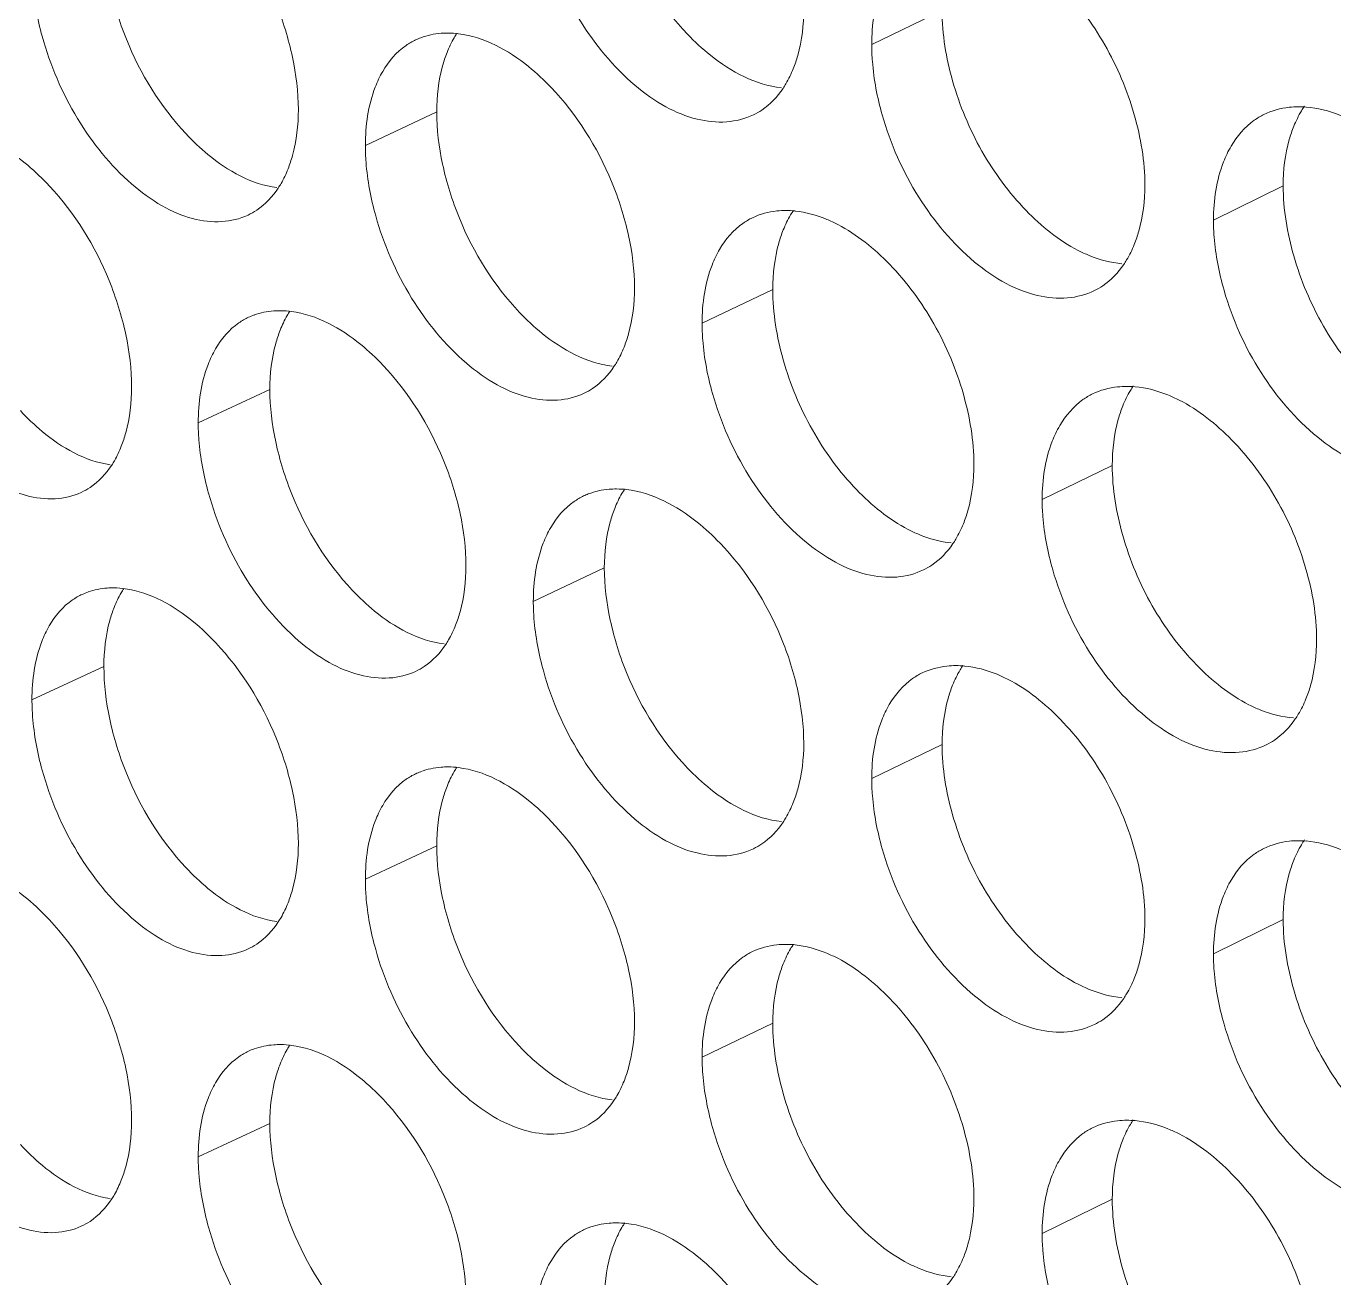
# Model space of a CAD drawing. Header units: millimetres. Extents: x 1177 to 4147, y 93 to 2194.
# Drawn here: x 2566.4 to 2580.43, y 800 to 813.43 of the extents above; entities that cross this region are included whole.
import ezdxf

# ---------------------------------------------------------------- set-up
doc = ezdxf.new("R2010")
doc.units = ezdxf.units.MM
doc.header["$LTSCALE"] = 0.1
doc.layers.get('0').update_dxf_attribs({"lineweight": 13})
doc.layers.add('标注', color=251, linetype='Continuous', lineweight=9)

# ---------------------------------------------------------------- blocks, each defined once
blk = doc.blocks.new('02')
at = {"layer": '标注'}
for p, q in [((4449.455, 753.555), (4448.376, 753.035)), ((4441.706, 752.003), (4440.612, 751.49)), ((4454.685, 750.871), (4453.616, 750.345)), ((4446.859, 749.282), (4445.775, 748.764)), ((4439.148, 747.748), (4438.049, 747.237)), ((4452.064, 746.585), (4450.989, 746.062)), ((4444.276, 745.014), (4443.187, 744.499)), ((4436.603, 743.499), (4435.5, 742.991)), ((4436.603, 743.499), (4435.5, 742.991)), ((4449.455, 742.305), (4448.376, 741.785)), ((4441.706, 740.753), (4440.612, 740.24)), ((4441.706, 740.753), (4440.612, 740.24)), ((4454.685, 739.621), (4453.616, 739.095)), ((4446.859, 738.032), (4445.775, 737.514)), ((4446.859, 738.032), (4445.775, 737.514)), ((4439.148, 736.498), (4438.049, 735.987)), ((4452.064, 735.335), (4450.989, 734.812)), ((4452.064, 735.335), (4450.989, 734.812))]:
    blk.add_line(p, q, dxfattribs=at)
for centre, radius, start, end in [((4441.831, 752.155), 1.051, 110.5478, 115.181), ((4441.87, 751.81), 1.402, 83.021, 89.4851), ((4454.923, 750.632), 1.449, 85.444, 90.1903), ((4447.053, 749.071), 1.421, 84.008, 89.7708), ((4439.298, 747.563), 1.393, 82.5184, 89.3404), ((4439.261, 747.909), 1.043, 109.8653, 114.9718), ((4452.287, 746.356), 1.439, 84.9711, 90.0516), ((4444.413, 745.158), 1.06, 111.219, 115.391), ((4444.455, 744.812), 1.411, 83.5175, 89.6286), ((4436.739, 743.323), 1.384, 82.0095, 89.1943), ((4436.739, 743.323), 1.384, 82.0095, 89.1943), ((4436.704, 743.668), 1.034, 109.1713, 114.7632), ((4436.704, 743.668), 1.034, 109.1713, 114.7632), ((4449.664, 742.085), 1.43, 84.4925, 89.9118), ((4441.831, 740.905), 1.051, 110.5478, 115.181), ((4441.831, 740.905), 1.051, 110.5478, 115.181), ((4441.87, 740.56), 1.402, 83.021, 89.4851), ((4441.87, 740.56), 1.402, 83.021, 89.4851), ((4454.923, 739.382), 1.449, 85.444, 90.1903), ((4447.053, 737.821), 1.421, 84.008, 89.7708), ((4447.053, 737.821), 1.421, 84.008, 89.7708), ((4439.298, 736.313), 1.393, 82.5184, 89.3404), ((4439.261, 736.659), 1.043, 109.8653, 114.9718), ((4452.287, 735.106), 1.439, 84.9711, 90.0516), ((4452.287, 735.106), 1.439, 84.9711, 90.0516), ((4444.413, 733.908), 1.06, 111.219, 115.391), ((4444.455, 733.562), 1.411, 83.5175, 89.6286)]:
    blk.add_arc(centre, radius, start, end, dxfattribs=at)
for points, knots in [([(4444.276, 756.264), (4444.276, 755.996), (4444.347, 755.437), (4444.686, 754.358), (4445.157, 753.608), (4445.552, 753.195)], [0, 0, 0, 0, 0.238296, 0.493918, 1, 1, 1, 1]), ([(4439.585, 752.038), (4439.585, 752.307), (4439.515, 752.866), (4439.177, 753.945), (4438.711, 754.698), (4438.32, 755.114)], [0, 0, 0, 0, 0.238287, 0.494002, 1, 1, 1, 1]), ([(4436.603, 754.749), (4436.603, 754.479), (4436.673, 753.921), (4437.007, 752.841), (4437.47, 752.087), (4437.86, 751.67)], [0, 0, 0, 0, 0.238501, 0.494363, 1, 1, 1, 1]), ([(4443.346, 754.671), (4443.47, 754.229), (4443.834, 753.398), (4444.537, 752.544), (4445.19, 752.073), (4445.673, 751.875), (4446.142, 751.824), (4446.434, 751.897), (4446.561, 751.958)], [0, 0, 0, 0, 0.295999, 0.576706, 0.701098, 0.811352, 0.909467, 1, 1, 1, 1]), ([(4452.564, 750.881), (4452.564, 751.244), (4452.436, 751.996), (4451.993, 753.047), (4451.331, 753.941), (4450.765, 754.4), (4450.466, 754.554)], [0, 0, 0, 0, 0.24746, 0.512581, 0.770891, 1, 1, 1, 1]), ([(4435.5, 754.241), (4435.5, 754.154), (4435.515, 753.79), (4435.583, 753.429), (4435.657, 753.162)], [0, 0, 0, 0, 0.238286, 1, 1, 1, 1]), ([(4448.645, 754.167), (4448.6, 754.09), (4448.432, 753.736), (4448.376, 753.336), (4448.376, 753.035)], [0, 0, 0, 0, 0.227147, 1, 1, 1, 1]), ([(4447.173, 752.665), (4447.2, 752.732), (4447.299, 753.026), (4447.334, 753.338), (4447.334, 753.575)], [0, 0, 0, 0, 0.232325, 1, 1, 1, 1]), ([(4449.455, 753.555), (4449.455, 753.192), (4449.582, 752.44), (4450.02, 751.389), (4450.678, 750.494), (4451.243, 750.034), (4451.541, 749.88)], [0, 0, 0, 0, 0.247764, 0.513029, 0.771178, 1, 1, 1, 1]), ([(4435.657, 753.162), (4435.778, 752.72), (4436.135, 751.891), (4436.823, 751.033), (4437.464, 750.557), (4437.939, 750.352), (4438.399, 750.295), (4438.688, 750.363), (4438.813, 750.421)], [0, 0, 0, 0, 0.297384, 0.578764, 0.7031, 0.812961, 0.910366, 1, 1, 1, 1]), ([(4441.383, 753.107), (4441.332, 753.083), (4441.127, 752.965), (4440.967, 752.777), (4440.878, 752.622)], [0, 0, 0, 0, 0.241405, 1, 1, 1, 1]), ([(4441.883, 753.212), (4441.846, 753.212), (4441.703, 753.207), (4441.561, 753.177), (4441.462, 753.14)], [0, 0, 0, 0, 0.257421, 1, 1, 1, 1]), ([(4442.016, 753.208), (4442.001, 753.186), (4441.943, 753.092), (4441.895, 752.991), (4441.864, 752.913)], [0, 0, 0, 0, 0.24229, 1, 1, 1, 1]), ([(4443.46, 752.377), (4443.352, 752.491), (4442.951, 752.867), (4442.433, 753.154), (4442.04, 753.201)], [0, 0, 0, 0, 0.2848, 1, 1, 1, 1]), ([(4445.552, 753.195), (4445.662, 753.08), (4446.067, 752.701), (4446.594, 752.416), (4446.991, 752.374)], [0, 0, 0, 0, 0.28484, 1, 1, 1, 1]), ([(4441.864, 752.913), (4441.838, 752.846), (4441.74, 752.553), (4441.706, 752.24), (4441.706, 752.003)], [0, 0, 0, 0, 0.231941, 1, 1, 1, 1]), ([(4448.376, 753.035), (4448.376, 752.948), (4448.391, 752.584), (4448.461, 752.224), (4448.537, 751.958)], [0, 0, 0, 0, 0.238439, 1, 1, 1, 1]), ([(4440.878, 752.622), (4440.833, 752.546), (4440.667, 752.191), (4440.612, 751.792), (4440.612, 751.49)], [0, 0, 0, 0, 0.226413, 1, 1, 1, 1]), ([(4447.016, 752.364), (4447.031, 752.387), (4447.092, 752.483), (4447.141, 752.586), (4447.173, 752.665)], [0, 0, 0, 0, 0.242387, 1, 1, 1, 1]), ([(4444.738, 749.307), (4444.738, 749.576), (4444.667, 750.134), (4444.326, 751.213), (4443.855, 751.963), (4443.46, 752.377)], [0, 0, 0, 0, 0.23815, 0.493704, 1, 1, 1, 1]), ([(4446.561, 751.958), (4446.606, 751.979), (4446.784, 752.081), (4446.93, 752.235), (4447.016, 752.364)], [0, 0, 0, 0, 0.243475, 1, 1, 1, 1]), ([(4439.427, 751.129), (4439.453, 751.196), (4439.55, 751.489), (4439.585, 751.801), (4439.585, 752.038)], [0, 0, 0, 0, 0.231878, 1, 1, 1, 1]), ([(4441.706, 752.003), (4441.706, 751.734), (4441.776, 751.176), (4442.114, 750.096), (4442.582, 749.345), (4442.975, 748.93)], [0, 0, 0, 0, 0.238364, 0.494066, 1, 1, 1, 1]), ([(4448.537, 751.958), (4448.662, 751.515), (4449.032, 750.682), (4449.744, 749.831), (4450.405, 749.365), (4450.894, 749.17), (4451.368, 749.124), (4451.662, 749.201), (4451.79, 749.263)], [0, 0, 0, 0, 0.295087, 0.575352, 0.699785, 0.810298, 0.90888, 1, 1, 1, 1]), ([(4454.388, 751.962), (4454.337, 751.937), (4454.135, 751.817), (4453.976, 751.63), (4453.886, 751.477)], [0, 0, 0, 0, 0.242339, 1, 1, 1, 1]), ([(4454.918, 752.081), (4454.871, 752.081), (4454.69, 752.072), (4454.509, 752.022), (4454.388, 751.962)], [0, 0, 0, 0, 0.258411, 1, 1, 1, 1]), ([(4455.011, 752.092), (4454.995, 752.068), (4454.932, 751.97), (4454.881, 751.864), (4454.848, 751.782)], [0, 0, 0, 0, 0.242516, 1, 1, 1, 1]), ([(4455.726, 751.874), (4455.669, 751.903), (4455.45, 752.002), (4455.213, 752.063), (4455.038, 752.077)], [0, 0, 0, 0, 0.266684, 1, 1, 1, 1]), ([(4454.848, 751.782), (4454.821, 751.716), (4454.721, 751.422), (4454.685, 751.108), (4454.685, 750.871)], [0, 0, 0, 0, 0.232686, 1, 1, 1, 1]), ([(4435.769, 750.867), (4435.664, 750.979), (4435.277, 751.352), (4434.778, 751.641), (4434.396, 751.697)], [0, 0, 0, 0, 0.284973, 1, 1, 1, 1]), ([(4437.86, 751.67), (4437.966, 751.556), (4438.358, 751.181), (4438.866, 750.893), (4439.253, 750.842)], [0, 0, 0, 0, 0.285047, 1, 1, 1, 1]), ([(4440.612, 751.49), (4440.612, 751.403), (4440.627, 751.04), (4440.696, 750.679), (4440.77, 750.412)], [0, 0, 0, 0, 0.238347, 1, 1, 1, 1]), ([(4453.886, 751.477), (4453.841, 751.4), (4453.673, 751.046), (4453.616, 750.646), (4453.616, 750.345)], [0, 0, 0, 0, 0.227639, 1, 1, 1, 1]), ([(4439.277, 750.836), (4439.291, 750.859), (4439.349, 750.952), (4439.396, 751.052), (4439.427, 751.129)], [0, 0, 0, 0, 0.242268, 1, 1, 1, 1]), ([(4437.028, 747.788), (4437.028, 748.057), (4436.958, 748.616), (4436.622, 749.696), (4436.159, 750.449), (4435.769, 750.867)], [0, 0, 0, 0, 0.238356, 0.494151, 1, 1, 1, 1]), ([(4438.813, 750.421), (4438.859, 750.443), (4439.042, 750.545), (4439.19, 750.704), (4439.277, 750.836)], [0, 0, 0, 0, 0.242755, 1, 1, 1, 1]), ([(4452.401, 749.97), (4452.428, 750.037), (4452.528, 750.33), (4452.564, 750.643), (4452.564, 750.881)], [0, 0, 0, 0, 0.232623, 1, 1, 1, 1]), ([(4454.685, 750.871), (4454.685, 750.508), (4454.813, 749.756), (4455.256, 748.706), (4455.921, 747.814), (4456.491, 747.357), (4456.791, 747.206)], [0, 0, 0, 0, 0.247397, 0.512334, 0.770535, 1, 1, 1, 1]), ([(4440.77, 750.412), (4440.893, 749.97), (4441.255, 749.139), (4441.953, 748.284), (4442.602, 747.812), (4443.082, 747.611), (4443.548, 747.558), (4443.839, 747.63), (4443.965, 747.689)], [0, 0, 0, 0, 0.296459, 0.577388, 0.701761, 0.811885, 0.909764, 1, 1, 1, 1]), ([(4446.547, 750.381), (4446.496, 750.356), (4446.292, 750.238), (4446.133, 750.05), (4446.043, 749.896)], [0, 0, 0, 0, 0.241792, 1, 1, 1, 1]), ([(4447.059, 750.491), (4447.013, 750.491), (4446.838, 750.483), (4446.665, 750.437), (4446.547, 750.381)], [0, 0, 0, 0, 0.258386, 1, 1, 1, 1]), ([(4447.176, 750.493), (4447.161, 750.471), (4447.101, 750.375), (4447.051, 750.272), (4447.019, 750.193)], [0, 0, 0, 0, 0.242372, 1, 1, 1, 1]), ([(4447.855, 750.278), (4447.8, 750.306), (4447.593, 750.403), (4447.368, 750.466), (4447.201, 750.483)], [0, 0, 0, 0, 0.266572, 1, 1, 1, 1]), ([(4453.616, 750.345), (4453.616, 750.258), (4453.631, 749.895), (4453.702, 749.535), (4453.778, 749.269)], [0, 0, 0, 0, 0.238502, 1, 1, 1, 1]), ([(4447.019, 750.193), (4446.993, 750.126), (4446.895, 749.832), (4446.859, 749.519), (4446.859, 749.282)], [0, 0, 0, 0, 0.232238, 1, 1, 1, 1]), ([(4449.942, 746.6), (4449.942, 746.963), (4449.815, 747.715), (4449.375, 748.767), (4448.716, 749.662), (4448.152, 750.123), (4447.855, 750.278)], [0, 0, 0, 0, 0.247645, 0.51293, 0.771215, 1, 1, 1, 1]), ([(4452.239, 749.663), (4452.255, 749.686), (4452.317, 749.784), (4452.369, 749.889), (4452.401, 749.97)], [0, 0, 0, 0, 0.242481, 1, 1, 1, 1]), ([(4446.043, 749.896), (4445.998, 749.819), (4445.831, 749.465), (4445.775, 749.066), (4445.775, 748.764)], [0, 0, 0, 0, 0.226902, 1, 1, 1, 1]), ([(4451.541, 749.88), (4451.597, 749.852), (4451.81, 749.753), (4452.041, 749.691), (4452.213, 749.676)], [0, 0, 0, 0, 0.266595, 1, 1, 1, 1]), ([(4451.79, 749.263), (4451.834, 749.285), (4452.009, 749.385), (4452.153, 749.537), (4452.239, 749.663)], [0, 0, 0, 0, 0.24392, 1, 1, 1, 1]), ([(4444.578, 748.397), (4444.605, 748.464), (4444.703, 748.757), (4444.738, 749.07), (4444.738, 749.307)], [0, 0, 0, 0, 0.232176, 1, 1, 1, 1]), ([(4446.859, 749.282), (4446.859, 748.919), (4446.985, 748.167), (4447.421, 747.114), (4448.076, 746.218), (4448.638, 745.756), (4448.935, 745.602)], [0, 0, 0, 0, 0.247948, 0.513377, 0.771501, 1, 1, 1, 1]), ([(4453.778, 749.269), (4453.905, 748.825), (4454.28, 747.992), (4455.002, 747.143), (4455.671, 746.681), (4456.166, 746.49), (4456.644, 746.449), (4456.941, 746.529), (4457.07, 746.593)], [0, 0, 0, 0, 0.294183, 0.574014, 0.698487, 0.809259, 0.908301, 1, 1, 1, 1]), ([(4433.119, 748.921), (4433.24, 748.48), (4433.594, 747.65), (4434.278, 746.791), (4434.915, 746.313), (4435.386, 746.107), (4435.845, 746.047), (4436.132, 746.114), (4436.256, 746.171)], [0, 0, 0, 0, 0.29785, 0.579458, 0.703775, 0.813505, 0.91067, 1, 1, 1, 1]), ([(4439.314, 748.956), (4439.278, 748.956), (4439.14, 748.952), (4439.003, 748.924), (4438.906, 748.889)], [0, 0, 0, 0, 0.257304, 1, 1, 1, 1]), ([(4439.455, 748.95), (4439.441, 748.928), (4439.383, 748.834), (4439.336, 748.735), (4439.306, 748.657)], [0, 0, 0, 0, 0.242253, 1, 1, 1, 1]), ([(4440.884, 748.118), (4440.776, 748.231), (4440.38, 748.606), (4439.868, 748.893), (4439.479, 748.944)], [0, 0, 0, 0, 0.284863, 1, 1, 1, 1]), ([(4442.975, 748.93), (4443.084, 748.816), (4443.484, 748.438), (4444.005, 748.152), (4444.398, 748.107)], [0, 0, 0, 0, 0.284914, 1, 1, 1, 1]), ([(4438.82, 748.854), (4438.769, 748.83), (4438.563, 748.713), (4438.404, 748.524), (4438.314, 748.37)], [0, 0, 0, 0, 0.241203, 1, 1, 1, 1]), ([(4445.775, 748.764), (4445.775, 748.677), (4445.79, 748.313), (4445.86, 747.953), (4445.935, 747.686)], [0, 0, 0, 0, 0.238408, 1, 1, 1, 1]), ([(4439.306, 748.657), (4439.279, 748.591), (4439.183, 748.297), (4439.148, 747.985), (4439.148, 747.748)], [0, 0, 0, 0, 0.231792, 1, 1, 1, 1]), ([(4438.314, 748.37), (4438.27, 748.293), (4438.104, 747.938), (4438.049, 747.539), (4438.049, 747.237)], [0, 0, 0, 0, 0.22617, 1, 1, 1, 1]), ([(4444.423, 748.099), (4444.438, 748.121), (4444.498, 748.217), (4444.547, 748.318), (4444.578, 748.397)], [0, 0, 0, 0, 0.242345, 1, 1, 1, 1]), ([(4442.155, 745.045), (4442.155, 745.314), (4442.085, 745.872), (4441.745, 746.951), (4441.276, 747.703), (4440.884, 748.118)], [0, 0, 0, 0, 0.238218, 0.493853, 1, 1, 1, 1]), ([(4443.965, 747.689), (4444.01, 747.711), (4444.191, 747.813), (4444.337, 747.969), (4444.423, 748.099)], [0, 0, 0, 0, 0.243242, 1, 1, 1, 1]), ([(4436.87, 746.879), (4436.897, 746.946), (4436.993, 747.239), (4437.028, 747.551), (4437.028, 747.788)], [0, 0, 0, 0, 0.231729, 1, 1, 1, 1]), ([(4439.148, 747.748), (4439.148, 747.479), (4439.218, 746.92), (4439.554, 745.84), (4440.02, 745.088), (4440.411, 744.672)], [0, 0, 0, 0, 0.238432, 0.494215, 1, 1, 1, 1]), ([(4452.286, 747.795), (4452.239, 747.795), (4452.06, 747.786), (4451.882, 747.737), (4451.762, 747.679)], [0, 0, 0, 0, 0.258402, 1, 1, 1, 1]), ([(4452.387, 747.803), (4452.371, 747.78), (4452.309, 747.682), (4452.258, 747.578), (4452.226, 747.496)], [0, 0, 0, 0, 0.242465, 1, 1, 1, 1]), ([(4453.089, 747.586), (4453.033, 747.614), (4452.819, 747.713), (4452.586, 747.775), (4452.413, 747.79)], [0, 0, 0, 0, 0.266651, 1, 1, 1, 1]), ([(4445.935, 747.686), (4446.06, 747.244), (4446.427, 746.412), (4447.134, 745.559), (4447.792, 745.091), (4448.277, 744.894), (4448.748, 744.846), (4449.042, 744.921), (4449.169, 744.982)], [0, 0, 0, 0, 0.295542, 0.576027, 0.700439, 0.810823, 0.909172, 1, 1, 1, 1]), ([(4451.762, 747.679), (4451.711, 747.654), (4451.508, 747.534), (4451.349, 747.347), (4451.259, 747.194)], [0, 0, 0, 0, 0.242161, 1, 1, 1, 1]), ([(4452.226, 747.496), (4452.199, 747.43), (4452.1, 747.136), (4452.064, 746.823), (4452.064, 746.585)], [0, 0, 0, 0, 0.232536, 1, 1, 1, 1]), ([(4455.197, 743.918), (4455.197, 744.281), (4455.069, 745.032), (4454.624, 746.082), (4453.958, 746.975), (4453.389, 747.433), (4453.089, 747.586)], [0, 0, 0, 0, 0.247276, 0.512232, 0.770569, 1, 1, 1, 1]), ([(4435.322, 747.424), (4435.427, 747.311), (4435.814, 746.937), (4436.316, 746.648), (4436.699, 746.594)], [0, 0, 0, 0, 0.285106, 1, 1, 1, 1]), ([(4438.049, 747.237), (4438.049, 747.151), (4438.064, 746.787), (4438.133, 746.426), (4438.207, 746.159)], [0, 0, 0, 0, 0.238316, 1, 1, 1, 1]), ([(4451.259, 747.194), (4451.214, 747.117), (4451.046, 746.763), (4450.989, 746.363), (4450.989, 746.062)], [0, 0, 0, 0, 0.227393, 1, 1, 1, 1]), ([(4436.723, 746.589), (4436.737, 746.611), (4436.794, 746.704), (4436.84, 746.803), (4436.87, 746.879)], [0, 0, 0, 0, 0.242235, 1, 1, 1, 1]), ([(4436.256, 746.171), (4436.303, 746.192), (4436.487, 746.295), (4436.636, 746.456), (4436.723, 746.589)], [0, 0, 0, 0, 0.242501, 1, 1, 1, 1]), ([(4449.781, 745.69), (4449.808, 745.756), (4449.907, 746.05), (4449.942, 746.363), (4449.942, 746.6)], [0, 0, 0, 0, 0.232474, 1, 1, 1, 1]), ([(4452.064, 746.585), (4452.064, 746.222), (4452.191, 745.47), (4452.632, 744.419), (4453.293, 743.525), (4453.861, 743.067), (4454.16, 742.915)], [0, 0, 0, 0, 0.24758, 0.512681, 0.770856, 1, 1, 1, 1]), ([(4438.207, 746.159), (4438.329, 745.717), (4438.688, 744.887), (4439.382, 744.03), (4440.027, 743.556), (4440.504, 743.354), (4440.967, 743.299), (4441.257, 743.368), (4441.383, 743.427)], [0, 0, 0, 0, 0.29692, 0.578074, 0.702428, 0.812421, 0.910064, 1, 1, 1, 1]), ([(4443.959, 746.116), (4443.908, 746.091), (4443.703, 745.973), (4443.544, 745.786), (4443.454, 745.631)], [0, 0, 0, 0, 0.241601, 1, 1, 1, 1]), ([(4444.464, 746.223), (4444.426, 746.223), (4444.279, 746.218), (4444.132, 746.186), (4444.03, 746.146)], [0, 0, 0, 0, 0.257534, 1, 1, 1, 1]), ([(4444.59, 746.223), (4444.575, 746.2), (4444.515, 746.105), (4444.467, 746.004), (4444.435, 745.925)], [0, 0, 0, 0, 0.242329, 1, 1, 1, 1]), ([(4446.05, 745.392), (4445.94, 745.507), (4445.535, 745.884), (4445.01, 746.17), (4444.615, 746.214)], [0, 0, 0, 0, 0.284731, 1, 1, 1, 1]), ([(4444.435, 745.925), (4444.409, 745.858), (4444.311, 745.564), (4444.276, 745.252), (4444.276, 745.014)], [0, 0, 0, 0, 0.232089, 1, 1, 1, 1]), ([(4450.989, 746.062), (4450.989, 745.975), (4451.005, 745.611), (4451.075, 745.251), (4451.151, 744.985)], [0, 0, 0, 0, 0.238471, 1, 1, 1, 1]), ([(4449.621, 745.385), (4449.637, 745.408), (4449.698, 745.505), (4449.749, 745.609), (4449.781, 745.69)], [0, 0, 0, 0, 0.242432, 1, 1, 1, 1]), ([(4443.454, 745.631), (4443.41, 745.555), (4443.243, 745.2), (4443.187, 744.801), (4443.187, 744.499)], [0, 0, 0, 0, 0.226658, 1, 1, 1, 1]), ([(4448.935, 745.602), (4448.99, 745.574), (4449.199, 745.476), (4449.427, 745.413), (4449.595, 745.397)], [0, 0, 0, 0, 0.266559, 1, 1, 1, 1]), ([(4447.334, 742.325), (4447.334, 742.594), (4447.263, 743.152), (4446.92, 744.231), (4446.446, 744.98), (4446.05, 745.392)], [0, 0, 0, 0, 0.238081, 0.493556, 1, 1, 1, 1]), ([(4449.169, 744.982), (4449.213, 745.004), (4449.39, 745.105), (4449.535, 745.258), (4449.621, 745.385)], [0, 0, 0, 0, 0.2437, 1, 1, 1, 1]), ([(4441.996, 744.135), (4442.023, 744.202), (4442.12, 744.495), (4442.155, 744.807), (4442.155, 745.045)], [0, 0, 0, 0, 0.232027, 1, 1, 1, 1]), ([(4444.276, 745.014), (4444.276, 744.746), (4444.347, 744.187), (4444.686, 743.108), (4445.157, 742.358), (4445.552, 741.945)], [0, 0, 0, 0, 0.238296, 0.493918, 1, 1, 1, 1]), ([(4451.151, 744.985), (4451.278, 744.542), (4451.649, 743.709), (4452.367, 742.859), (4453.032, 742.395), (4453.524, 742.202), (4454, 742.159), (4454.295, 742.237), (4454.423, 742.3)], [0, 0, 0, 0, 0.294634, 0.574682, 0.699134, 0.809777, 0.908589, 1, 1, 1, 1]), ([(4436.758, 744.706), (4436.724, 744.707), (4436.59, 744.703), (4436.457, 744.677), (4436.364, 744.645)], [0, 0, 0, 0, 0.257182, 1, 1, 1, 1]), ([(4436.758, 744.706), (4436.724, 744.707), (4436.59, 744.703), (4436.457, 744.677), (4436.364, 744.645)], [0, 0, 0, 0, 0.257182, 1, 1, 1, 1]), ([(4436.907, 744.697), (4436.893, 744.675), (4436.837, 744.583), (4436.79, 744.484), (4436.76, 744.408)], [0, 0, 0, 0, 0.24222, 1, 1, 1, 1]), ([(4436.907, 744.697), (4436.893, 744.675), (4436.837, 744.583), (4436.79, 744.484), (4436.76, 744.408)], [0, 0, 0, 0, 0.24222, 1, 1, 1, 1]), ([(4438.32, 743.864), (4438.214, 743.977), (4437.822, 744.351), (4437.316, 744.639), (4436.931, 744.693)], [0, 0, 0, 0, 0.284921, 1, 1, 1, 1]), ([(4438.32, 743.864), (4438.214, 743.977), (4437.822, 744.351), (4437.316, 744.639), (4436.931, 744.693)], [0, 0, 0, 0, 0.284921, 1, 1, 1, 1]), ([(4436.27, 744.607), (4436.219, 744.583), (4436.013, 744.467), (4435.853, 744.278), (4435.764, 744.123)], [0, 0, 0, 0, 0.240997, 1, 1, 1, 1]), ([(4436.27, 744.607), (4436.219, 744.583), (4436.013, 744.467), (4435.853, 744.278), (4435.764, 744.123)], [0, 0, 0, 0, 0.240997, 1, 1, 1, 1]), ([(4440.411, 744.672), (4440.518, 744.558), (4440.914, 744.182), (4441.429, 743.895), (4441.819, 743.847)], [0, 0, 0, 0, 0.284983, 1, 1, 1, 1]), ([(4443.187, 744.499), (4443.187, 744.412), (4443.202, 744.048), (4443.271, 743.688), (4443.346, 743.421)], [0, 0, 0, 0, 0.238377, 1, 1, 1, 1]), ([(4436.76, 744.408), (4436.734, 744.341), (4436.638, 744.048), (4436.603, 743.736), (4436.603, 743.499)], [0, 0, 0, 0, 0.231643, 1, 1, 1, 1]), ([(4436.76, 744.408), (4436.734, 744.341), (4436.638, 744.048), (4436.603, 743.736), (4436.603, 743.499)], [0, 0, 0, 0, 0.231643, 1, 1, 1, 1]), ([(4435.764, 744.123), (4435.72, 744.046), (4435.555, 743.691), (4435.5, 743.293), (4435.5, 742.991)], [0, 0, 0, 0, 0.225927, 1, 1, 1, 1]), ([(4435.764, 744.123), (4435.72, 744.046), (4435.555, 743.691), (4435.5, 743.293), (4435.5, 742.991)], [0, 0, 0, 0, 0.225927, 1, 1, 1, 1]), ([(4441.844, 743.839), (4441.858, 743.862), (4441.917, 743.956), (4441.965, 744.057), (4441.996, 744.135)], [0, 0, 0, 0, 0.242305, 1, 1, 1, 1]), ([(4455.034, 743.007), (4455.062, 743.073), (4455.161, 743.367), (4455.197, 743.68), (4455.197, 743.918)], [0, 0, 0, 0, 0.232772, 1, 1, 1, 1]), ([(4439.585, 740.788), (4439.585, 741.057), (4439.515, 741.616), (4439.177, 742.695), (4438.711, 743.448), (4438.32, 743.864)], [0, 0, 0, 0, 0.238287, 0.494002, 1, 1, 1, 1]), ([(4439.585, 740.788), (4439.585, 741.057), (4439.515, 741.616), (4439.177, 742.695), (4438.711, 743.448), (4438.32, 743.864)], [0, 0, 0, 0, 0.238287, 0.494002, 1, 1, 1, 1]), ([(4441.383, 743.427), (4441.428, 743.449), (4441.61, 743.551), (4441.757, 743.708), (4441.844, 743.839)], [0, 0, 0, 0, 0.243002, 1, 1, 1, 1]), ([(4436.603, 743.499), (4436.603, 743.229), (4436.673, 742.671), (4437.007, 741.591), (4437.47, 740.837), (4437.86, 740.42)], [0, 0, 0, 0, 0.238501, 0.494363, 1, 1, 1, 1]), ([(4436.603, 743.499), (4436.603, 743.229), (4436.673, 742.671), (4437.007, 741.591), (4437.47, 740.837), (4437.86, 740.42)], [0, 0, 0, 0, 0.238501, 0.494363, 1, 1, 1, 1]), ([(4449.666, 743.515), (4449.62, 743.515), (4449.443, 743.506), (4449.267, 743.459), (4449.148, 743.402)], [0, 0, 0, 0, 0.258394, 1, 1, 1, 1]), ([(4449.775, 743.52), (4449.76, 743.497), (4449.699, 743.4), (4449.648, 743.297), (4449.616, 743.216)], [0, 0, 0, 0, 0.242417, 1, 1, 1, 1]), ([(4450.466, 743.304), (4450.411, 743.332), (4450.2, 743.43), (4449.971, 743.492), (4449.801, 743.508)], [0, 0, 0, 0, 0.266613, 1, 1, 1, 1]), ([(4443.346, 743.421), (4443.47, 742.979), (4443.834, 742.148), (4444.537, 741.294), (4445.19, 740.823), (4445.673, 740.625), (4446.142, 740.574), (4446.434, 740.647), (4446.561, 740.708)], [0, 0, 0, 0, 0.295999, 0.576706, 0.701098, 0.811352, 0.909467, 1, 1, 1, 1]), ([(4449.148, 743.402), (4449.097, 743.377), (4448.894, 743.258), (4448.735, 743.071), (4448.645, 742.917)], [0, 0, 0, 0, 0.241979, 1, 1, 1, 1]), ([(4452.564, 739.631), (4452.564, 739.994), (4452.436, 740.746), (4451.993, 741.797), (4451.331, 742.691), (4450.765, 743.15), (4450.466, 743.304)], [0, 0, 0, 0, 0.24746, 0.512581, 0.770891, 1, 1, 1, 1]), ([(4449.616, 743.216), (4449.589, 743.15), (4449.491, 742.856), (4449.455, 742.543), (4449.455, 742.305)], [0, 0, 0, 0, 0.232387, 1, 1, 1, 1]), ([(4435.5, 742.991), (4435.5, 742.904), (4435.515, 742.54), (4435.583, 742.179), (4435.657, 741.912)], [0, 0, 0, 0, 0.238286, 1, 1, 1, 1]), ([(4435.5, 742.991), (4435.5, 742.904), (4435.515, 742.54), (4435.583, 742.179), (4435.657, 741.912)], [0, 0, 0, 0, 0.238286, 1, 1, 1, 1]), ([(4448.645, 742.917), (4448.6, 742.84), (4448.432, 742.486), (4448.376, 742.086), (4448.376, 741.785)], [0, 0, 0, 0, 0.227147, 1, 1, 1, 1]), ([(4454.16, 742.915), (4454.217, 742.886), (4454.433, 742.787), (4454.669, 742.726), (4454.843, 742.712)], [0, 0, 0, 0, 0.266627, 1, 1, 1, 1]), ([(4454.87, 742.697), (4454.886, 742.72), (4454.949, 742.819), (4455.001, 742.924), (4455.034, 743.007)], [0, 0, 0, 0, 0.242531, 1, 1, 1, 1]), ([(4454.423, 742.3), (4454.467, 742.321), (4454.641, 742.422), (4454.784, 742.572), (4454.87, 742.697)], [0, 0, 0, 0, 0.244132, 1, 1, 1, 1]), ([(4447.173, 741.415), (4447.2, 741.482), (4447.299, 741.776), (4447.334, 742.088), (4447.334, 742.325)], [0, 0, 0, 0, 0.232325, 1, 1, 1, 1]), ([(4449.455, 742.305), (4449.455, 741.942), (4449.582, 741.19), (4450.02, 740.139), (4450.678, 739.244), (4451.243, 738.784), (4451.541, 738.63)], [0, 0, 0, 0, 0.247764, 0.513029, 0.771178, 1, 1, 1, 1]), ([(4435.657, 741.912), (4435.778, 741.47), (4436.135, 740.641), (4436.823, 739.783), (4437.464, 739.307), (4437.939, 739.102), (4438.399, 739.045), (4438.688, 739.113), (4438.813, 739.171)], [0, 0, 0, 0, 0.297384, 0.578764, 0.7031, 0.812961, 0.910366, 1, 1, 1, 1]), ([(4435.657, 741.912), (4435.778, 741.47), (4436.135, 740.641), (4436.823, 739.783), (4437.464, 739.307), (4437.939, 739.102), (4438.399, 739.045), (4438.688, 739.113), (4438.813, 739.171)], [0, 0, 0, 0, 0.297384, 0.578764, 0.7031, 0.812961, 0.910366, 1, 1, 1, 1]), ([(4441.883, 741.962), (4441.846, 741.962), (4441.703, 741.957), (4441.561, 741.927), (4441.462, 741.89)], [0, 0, 0, 0, 0.257421, 1, 1, 1, 1]), ([(4441.883, 741.962), (4441.846, 741.962), (4441.703, 741.957), (4441.561, 741.927), (4441.462, 741.89)], [0, 0, 0, 0, 0.257421, 1, 1, 1, 1]), ([(4442.016, 741.958), (4442.001, 741.936), (4441.943, 741.842), (4441.895, 741.741), (4441.864, 741.663)], [0, 0, 0, 0, 0.24229, 1, 1, 1, 1]), ([(4442.016, 741.958), (4442.001, 741.936), (4441.943, 741.842), (4441.895, 741.741), (4441.864, 741.663)], [0, 0, 0, 0, 0.24229, 1, 1, 1, 1]), ([(4443.46, 741.127), (4443.352, 741.241), (4442.951, 741.617), (4442.433, 741.904), (4442.04, 741.951)], [0, 0, 0, 0, 0.2848, 1, 1, 1, 1]), ([(4443.46, 741.127), (4443.352, 741.241), (4442.951, 741.617), (4442.433, 741.904), (4442.04, 741.951)], [0, 0, 0, 0, 0.2848, 1, 1, 1, 1]), ([(4445.552, 741.945), (4445.662, 741.83), (4446.067, 741.451), (4446.594, 741.166), (4446.991, 741.124)], [0, 0, 0, 0, 0.28484, 1, 1, 1, 1]), ([(4441.383, 741.857), (4441.332, 741.833), (4441.127, 741.715), (4440.967, 741.527), (4440.878, 741.372)], [0, 0, 0, 0, 0.241405, 1, 1, 1, 1]), ([(4441.383, 741.857), (4441.332, 741.833), (4441.127, 741.715), (4440.967, 741.527), (4440.878, 741.372)], [0, 0, 0, 0, 0.241405, 1, 1, 1, 1]), ([(4448.376, 741.785), (4448.376, 741.698), (4448.391, 741.334), (4448.461, 740.974), (4448.537, 740.708)], [0, 0, 0, 0, 0.238439, 1, 1, 1, 1]), ([(4441.864, 741.663), (4441.838, 741.596), (4441.74, 741.303), (4441.706, 740.99), (4441.706, 740.753)], [0, 0, 0, 0, 0.231941, 1, 1, 1, 1]), ([(4441.864, 741.663), (4441.838, 741.596), (4441.74, 741.303), (4441.706, 740.99), (4441.706, 740.753)], [0, 0, 0, 0, 0.231941, 1, 1, 1, 1]), ([(4440.878, 741.372), (4440.833, 741.296), (4440.667, 740.941), (4440.612, 740.542), (4440.612, 740.24)], [0, 0, 0, 0, 0.226413, 1, 1, 1, 1]), ([(4440.878, 741.372), (4440.833, 741.296), (4440.667, 740.941), (4440.612, 740.542), (4440.612, 740.24)], [0, 0, 0, 0, 0.226413, 1, 1, 1, 1]), ([(4447.016, 741.114), (4447.031, 741.137), (4447.092, 741.233), (4447.141, 741.336), (4447.173, 741.415)], [0, 0, 0, 0, 0.242387, 1, 1, 1, 1]), ([(4444.738, 738.057), (4444.738, 738.326), (4444.667, 738.884), (4444.326, 739.963), (4443.855, 740.713), (4443.46, 741.127)], [0, 0, 0, 0, 0.23815, 0.493704, 1, 1, 1, 1]), ([(4444.738, 738.057), (4444.738, 738.326), (4444.667, 738.884), (4444.326, 739.963), (4443.855, 740.713), (4443.46, 741.127)], [0, 0, 0, 0, 0.23815, 0.493704, 1, 1, 1, 1]), ([(4446.561, 740.708), (4446.606, 740.729), (4446.784, 740.831), (4446.93, 740.985), (4447.016, 741.114)], [0, 0, 0, 0, 0.243475, 1, 1, 1, 1]), ([(4439.427, 739.879), (4439.453, 739.946), (4439.55, 740.239), (4439.585, 740.551), (4439.585, 740.788)], [0, 0, 0, 0, 0.231878, 1, 1, 1, 1]), ([(4439.427, 739.879), (4439.453, 739.946), (4439.55, 740.239), (4439.585, 740.551), (4439.585, 740.788)], [0, 0, 0, 0, 0.231878, 1, 1, 1, 1]), ([(4441.706, 740.753), (4441.706, 740.484), (4441.776, 739.926), (4442.114, 738.846), (4442.582, 738.095), (4442.975, 737.68)], [0, 0, 0, 0, 0.238364, 0.494066, 1, 1, 1, 1]), ([(4441.706, 740.753), (4441.706, 740.484), (4441.776, 739.926), (4442.114, 738.846), (4442.582, 738.095), (4442.975, 737.68)], [0, 0, 0, 0, 0.238364, 0.494066, 1, 1, 1, 1]), ([(4448.537, 740.708), (4448.662, 740.265), (4449.032, 739.432), (4449.744, 738.581), (4450.405, 738.115), (4450.894, 737.92), (4451.368, 737.874), (4451.662, 737.951), (4451.79, 738.013)], [0, 0, 0, 0, 0.295087, 0.575352, 0.699785, 0.810298, 0.90888, 1, 1, 1, 1]), ([(4454.388, 740.712), (4454.337, 740.687), (4454.135, 740.567), (4453.976, 740.38), (4453.886, 740.227)], [0, 0, 0, 0, 0.242339, 1, 1, 1, 1]), ([(4454.918, 740.831), (4454.871, 740.831), (4454.69, 740.822), (4454.509, 740.772), (4454.388, 740.712)], [0, 0, 0, 0, 0.258411, 1, 1, 1, 1]), ([(4455.011, 740.842), (4454.995, 740.818), (4454.932, 740.72), (4454.881, 740.614), (4454.848, 740.532)], [0, 0, 0, 0, 0.242516, 1, 1, 1, 1]), ([(4455.726, 740.624), (4455.669, 740.653), (4455.45, 740.752), (4455.213, 740.813), (4455.038, 740.827)], [0, 0, 0, 0, 0.266684, 1, 1, 1, 1]), ([(4454.848, 740.532), (4454.821, 740.466), (4454.721, 740.172), (4454.685, 739.858), (4454.685, 739.621)], [0, 0, 0, 0, 0.232686, 1, 1, 1, 1]), ([(4435.769, 739.617), (4435.664, 739.729), (4435.277, 740.102), (4434.778, 740.391), (4434.396, 740.447)], [0, 0, 0, 0, 0.284973, 1, 1, 1, 1]), ([(4437.86, 740.42), (4437.966, 740.306), (4438.358, 739.931), (4438.866, 739.643), (4439.253, 739.592)], [0, 0, 0, 0, 0.285047, 1, 1, 1, 1]), ([(4437.86, 740.42), (4437.966, 740.306), (4438.358, 739.931), (4438.866, 739.643), (4439.253, 739.592)], [0, 0, 0, 0, 0.285047, 1, 1, 1, 1]), ([(4440.612, 740.24), (4440.612, 740.153), (4440.627, 739.79), (4440.696, 739.429), (4440.77, 739.162)], [0, 0, 0, 0, 0.238347, 1, 1, 1, 1]), ([(4440.612, 740.24), (4440.612, 740.153), (4440.627, 739.79), (4440.696, 739.429), (4440.77, 739.162)], [0, 0, 0, 0, 0.238347, 1, 1, 1, 1]), ([(4453.886, 740.227), (4453.841, 740.15), (4453.673, 739.796), (4453.616, 739.396), (4453.616, 739.095)], [0, 0, 0, 0, 0.227639, 1, 1, 1, 1]), ([(4439.277, 739.586), (4439.291, 739.609), (4439.349, 739.702), (4439.396, 739.802), (4439.427, 739.879)], [0, 0, 0, 0, 0.242268, 1, 1, 1, 1]), ([(4439.277, 739.586), (4439.291, 739.609), (4439.349, 739.702), (4439.396, 739.802), (4439.427, 739.879)], [0, 0, 0, 0, 0.242268, 1, 1, 1, 1]), ([(4437.028, 736.538), (4437.028, 736.807), (4436.958, 737.366), (4436.622, 738.446), (4436.159, 739.199), (4435.769, 739.617)], [0, 0, 0, 0, 0.238356, 0.494151, 1, 1, 1, 1]), ([(4438.813, 739.171), (4438.859, 739.193), (4439.042, 739.295), (4439.19, 739.454), (4439.277, 739.586)], [0, 0, 0, 0, 0.242755, 1, 1, 1, 1]), ([(4438.813, 739.171), (4438.859, 739.193), (4439.042, 739.295), (4439.19, 739.454), (4439.277, 739.586)], [0, 0, 0, 0, 0.242755, 1, 1, 1, 1]), ([(4452.401, 738.72), (4452.428, 738.787), (4452.528, 739.08), (4452.564, 739.393), (4452.564, 739.631)], [0, 0, 0, 0, 0.232623, 1, 1, 1, 1]), ([(4454.685, 739.621), (4454.685, 739.258), (4454.813, 738.506), (4455.256, 737.456), (4455.921, 736.564), (4456.491, 736.107), (4456.791, 735.956)], [0, 0, 0, 0, 0.247397, 0.512334, 0.770535, 1, 1, 1, 1]), ([(4440.77, 739.162), (4440.893, 738.72), (4441.255, 737.889), (4441.953, 737.034), (4442.602, 736.562), (4443.082, 736.361), (4443.548, 736.308), (4443.839, 736.38), (4443.965, 736.439)], [0, 0, 0, 0, 0.296459, 0.577388, 0.701761, 0.811885, 0.909764, 1, 1, 1, 1]), ([(4440.77, 739.162), (4440.893, 738.72), (4441.255, 737.889), (4441.953, 737.034), (4442.602, 736.562), (4443.082, 736.361), (4443.548, 736.308), (4443.839, 736.38), (4443.965, 736.439)], [0, 0, 0, 0, 0.296459, 0.577388, 0.701761, 0.811885, 0.909764, 1, 1, 1, 1]), ([(4446.547, 739.131), (4446.496, 739.106), (4446.292, 738.988), (4446.133, 738.8), (4446.043, 738.646)], [0, 0, 0, 0, 0.241792, 1, 1, 1, 1]), ([(4446.547, 739.131), (4446.496, 739.106), (4446.292, 738.988), (4446.133, 738.8), (4446.043, 738.646)], [0, 0, 0, 0, 0.241792, 1, 1, 1, 1]), ([(4447.059, 739.241), (4447.013, 739.241), (4446.838, 739.233), (4446.665, 739.187), (4446.547, 739.131)], [0, 0, 0, 0, 0.258386, 1, 1, 1, 1]), ([(4447.059, 739.241), (4447.013, 739.241), (4446.838, 739.233), (4446.665, 739.187), (4446.547, 739.131)], [0, 0, 0, 0, 0.258386, 1, 1, 1, 1]), ([(4447.176, 739.243), (4447.161, 739.221), (4447.101, 739.125), (4447.051, 739.022), (4447.019, 738.943)], [0, 0, 0, 0, 0.242372, 1, 1, 1, 1]), ([(4447.176, 739.243), (4447.161, 739.221), (4447.101, 739.125), (4447.051, 739.022), (4447.019, 738.943)], [0, 0, 0, 0, 0.242372, 1, 1, 1, 1]), ([(4447.855, 739.028), (4447.8, 739.056), (4447.593, 739.153), (4447.368, 739.216), (4447.201, 739.233)], [0, 0, 0, 0, 0.266572, 1, 1, 1, 1]), ([(4447.855, 739.028), (4447.8, 739.056), (4447.593, 739.153), (4447.368, 739.216), (4447.201, 739.233)], [0, 0, 0, 0, 0.266572, 1, 1, 1, 1]), ([(4453.616, 739.095), (4453.616, 739.008), (4453.631, 738.645), (4453.702, 738.285), (4453.778, 738.019)], [0, 0, 0, 0, 0.238502, 1, 1, 1, 1]), ([(4447.019, 738.943), (4446.993, 738.876), (4446.895, 738.582), (4446.859, 738.269), (4446.859, 738.032)], [0, 0, 0, 0, 0.232238, 1, 1, 1, 1]), ([(4447.019, 738.943), (4446.993, 738.876), (4446.895, 738.582), (4446.859, 738.269), (4446.859, 738.032)], [0, 0, 0, 0, 0.232238, 1, 1, 1, 1]), ([(4449.942, 735.35), (4449.942, 735.713), (4449.815, 736.465), (4449.375, 737.517), (4448.716, 738.412), (4448.152, 738.873), (4447.855, 739.028)], [0, 0, 0, 0, 0.247645, 0.51293, 0.771215, 1, 1, 1, 1]), ([(4449.942, 735.35), (4449.942, 735.713), (4449.815, 736.465), (4449.375, 737.517), (4448.716, 738.412), (4448.152, 738.873), (4447.855, 739.028)], [0, 0, 0, 0, 0.247645, 0.51293, 0.771215, 1, 1, 1, 1]), ([(4452.239, 738.413), (4452.255, 738.436), (4452.317, 738.534), (4452.369, 738.639), (4452.401, 738.72)], [0, 0, 0, 0, 0.242481, 1, 1, 1, 1]), ([(4446.043, 738.646), (4445.998, 738.569), (4445.831, 738.215), (4445.775, 737.816), (4445.775, 737.514)], [0, 0, 0, 0, 0.226902, 1, 1, 1, 1]), ([(4446.043, 738.646), (4445.998, 738.569), (4445.831, 738.215), (4445.775, 737.816), (4445.775, 737.514)], [0, 0, 0, 0, 0.226902, 1, 1, 1, 1]), ([(4451.541, 738.63), (4451.597, 738.602), (4451.81, 738.503), (4452.041, 738.441), (4452.213, 738.426)], [0, 0, 0, 0, 0.266595, 1, 1, 1, 1]), ([(4451.79, 738.013), (4451.834, 738.035), (4452.009, 738.135), (4452.153, 738.287), (4452.239, 738.413)], [0, 0, 0, 0, 0.24392, 1, 1, 1, 1]), ([(4444.578, 737.147), (4444.605, 737.214), (4444.703, 737.507), (4444.738, 737.82), (4444.738, 738.057)], [0, 0, 0, 0, 0.232176, 1, 1, 1, 1]), ([(4444.578, 737.147), (4444.605, 737.214), (4444.703, 737.507), (4444.738, 737.82), (4444.738, 738.057)], [0, 0, 0, 0, 0.232176, 1, 1, 1, 1]), ([(4446.859, 738.032), (4446.859, 737.669), (4446.985, 736.917), (4447.421, 735.864), (4448.076, 734.968), (4448.638, 734.506), (4448.935, 734.352)], [0, 0, 0, 0, 0.247948, 0.513377, 0.771501, 1, 1, 1, 1]), ([(4446.859, 738.032), (4446.859, 737.669), (4446.985, 736.917), (4447.421, 735.864), (4448.076, 734.968), (4448.638, 734.506), (4448.935, 734.352)], [0, 0, 0, 0, 0.247948, 0.513377, 0.771501, 1, 1, 1, 1]), ([(4453.778, 738.019), (4453.905, 737.575), (4454.28, 736.742), (4455.002, 735.893), (4455.671, 735.431), (4456.166, 735.24), (4456.644, 735.199), (4456.941, 735.279), (4457.07, 735.343)], [0, 0, 0, 0, 0.294183, 0.574014, 0.698487, 0.809259, 0.908301, 1, 1, 1, 1]), ([(4433.119, 737.671), (4433.24, 737.23), (4433.594, 736.4), (4434.278, 735.541), (4434.915, 735.063), (4435.386, 734.857), (4435.845, 734.797), (4436.132, 734.864), (4436.256, 734.921)], [0, 0, 0, 0, 0.29785, 0.579458, 0.703775, 0.813505, 0.91067, 1, 1, 1, 1]), ([(4439.314, 737.706), (4439.278, 737.706), (4439.14, 737.702), (4439.003, 737.674), (4438.906, 737.639)], [0, 0, 0, 0, 0.257304, 1, 1, 1, 1]), ([(4439.455, 737.7), (4439.441, 737.678), (4439.383, 737.584), (4439.336, 737.485), (4439.306, 737.407)], [0, 0, 0, 0, 0.242253, 1, 1, 1, 1]), ([(4440.884, 736.868), (4440.776, 736.981), (4440.38, 737.356), (4439.868, 737.643), (4439.479, 737.694)], [0, 0, 0, 0, 0.284863, 1, 1, 1, 1]), ([(4442.975, 737.68), (4443.084, 737.566), (4443.484, 737.188), (4444.005, 736.902), (4444.398, 736.857)], [0, 0, 0, 0, 0.284914, 1, 1, 1, 1]), ([(4442.975, 737.68), (4443.084, 737.566), (4443.484, 737.188), (4444.005, 736.902), (4444.398, 736.857)], [0, 0, 0, 0, 0.284914, 1, 1, 1, 1]), ([(4438.82, 737.604), (4438.769, 737.58), (4438.563, 737.463), (4438.404, 737.274), (4438.314, 737.12)], [0, 0, 0, 0, 0.241203, 1, 1, 1, 1]), ([(4445.775, 737.514), (4445.775, 737.427), (4445.79, 737.063), (4445.86, 736.703), (4445.935, 736.436)], [0, 0, 0, 0, 0.238408, 1, 1, 1, 1]), ([(4445.775, 737.514), (4445.775, 737.427), (4445.79, 737.063), (4445.86, 736.703), (4445.935, 736.436)], [0, 0, 0, 0, 0.238408, 1, 1, 1, 1]), ([(4439.306, 737.407), (4439.279, 737.341), (4439.183, 737.047), (4439.148, 736.735), (4439.148, 736.498)], [0, 0, 0, 0, 0.231792, 1, 1, 1, 1]), ([(4438.314, 737.12), (4438.27, 737.043), (4438.104, 736.688), (4438.049, 736.289), (4438.049, 735.987)], [0, 0, 0, 0, 0.22617, 1, 1, 1, 1]), ([(4444.423, 736.849), (4444.438, 736.871), (4444.498, 736.967), (4444.547, 737.068), (4444.578, 737.147)], [0, 0, 0, 0, 0.242345, 1, 1, 1, 1]), ([(4444.423, 736.849), (4444.438, 736.871), (4444.498, 736.967), (4444.547, 737.068), (4444.578, 737.147)], [0, 0, 0, 0, 0.242345, 1, 1, 1, 1]), ([(4442.155, 733.795), (4442.155, 734.064), (4442.085, 734.622), (4441.745, 735.701), (4441.276, 736.453), (4440.884, 736.868)], [0, 0, 0, 0, 0.238218, 0.493853, 1, 1, 1, 1]), ([(4443.965, 736.439), (4444.01, 736.461), (4444.191, 736.563), (4444.337, 736.719), (4444.423, 736.849)], [0, 0, 0, 0, 0.243242, 1, 1, 1, 1]), ([(4443.965, 736.439), (4444.01, 736.461), (4444.191, 736.563), (4444.337, 736.719), (4444.423, 736.849)], [0, 0, 0, 0, 0.243242, 1, 1, 1, 1]), ([(4436.87, 735.629), (4436.897, 735.696), (4436.993, 735.989), (4437.028, 736.301), (4437.028, 736.538)], [0, 0, 0, 0, 0.231729, 1, 1, 1, 1]), ([(4439.148, 736.498), (4439.148, 736.229), (4439.218, 735.67), (4439.554, 734.59), (4440.02, 733.838), (4440.411, 733.422)], [0, 0, 0, 0, 0.238432, 0.494215, 1, 1, 1, 1]), ([(4452.286, 736.545), (4452.239, 736.545), (4452.06, 736.536), (4451.882, 736.487), (4451.762, 736.429)], [0, 0, 0, 0, 0.258402, 1, 1, 1, 1]), ([(4452.286, 736.545), (4452.239, 736.545), (4452.06, 736.536), (4451.882, 736.487), (4451.762, 736.429)], [0, 0, 0, 0, 0.258402, 1, 1, 1, 1]), ([(4452.387, 736.553), (4452.371, 736.53), (4452.309, 736.432), (4452.258, 736.328), (4452.226, 736.246)], [0, 0, 0, 0, 0.242465, 1, 1, 1, 1]), ([(4452.387, 736.553), (4452.371, 736.53), (4452.309, 736.432), (4452.258, 736.328), (4452.226, 736.246)], [0, 0, 0, 0, 0.242465, 1, 1, 1, 1]), ([(4453.089, 736.336), (4453.033, 736.364), (4452.819, 736.463), (4452.586, 736.525), (4452.413, 736.54)], [0, 0, 0, 0, 0.266651, 1, 1, 1, 1]), ([(4453.089, 736.336), (4453.033, 736.364), (4452.819, 736.463), (4452.586, 736.525), (4452.413, 736.54)], [0, 0, 0, 0, 0.266651, 1, 1, 1, 1]), ([(4445.935, 736.436), (4446.06, 735.994), (4446.427, 735.162), (4447.134, 734.309), (4447.792, 733.841), (4448.277, 733.644), (4448.748, 733.596), (4449.042, 733.671), (4449.169, 733.732)], [0, 0, 0, 0, 0.295542, 0.576027, 0.700439, 0.810823, 0.909172, 1, 1, 1, 1]), ([(4445.935, 736.436), (4446.06, 735.994), (4446.427, 735.162), (4447.134, 734.309), (4447.792, 733.841), (4448.277, 733.644), (4448.748, 733.596), (4449.042, 733.671), (4449.169, 733.732)], [0, 0, 0, 0, 0.295542, 0.576027, 0.700439, 0.810823, 0.909172, 1, 1, 1, 1]), ([(4451.762, 736.429), (4451.711, 736.404), (4451.508, 736.284), (4451.349, 736.097), (4451.259, 735.944)], [0, 0, 0, 0, 0.242161, 1, 1, 1, 1]), ([(4451.762, 736.429), (4451.711, 736.404), (4451.508, 736.284), (4451.349, 736.097), (4451.259, 735.944)], [0, 0, 0, 0, 0.242161, 1, 1, 1, 1]), ([(4455.197, 732.668), (4455.197, 733.031), (4455.069, 733.782), (4454.624, 734.832), (4453.958, 735.725), (4453.389, 736.183), (4453.089, 736.336)], [0, 0, 0, 0, 0.247276, 0.512232, 0.770569, 1, 1, 1, 1]), ([(4455.197, 732.668), (4455.197, 733.031), (4455.069, 733.782), (4454.624, 734.832), (4453.958, 735.725), (4453.389, 736.183), (4453.089, 736.336)], [0, 0, 0, 0, 0.247276, 0.512232, 0.770569, 1, 1, 1, 1]), ([(4435.322, 736.174), (4435.427, 736.061), (4435.814, 735.687), (4436.316, 735.398), (4436.699, 735.344)], [0, 0, 0, 0, 0.285106, 1, 1, 1, 1]), ([(4452.226, 736.246), (4452.199, 736.18), (4452.1, 735.886), (4452.064, 735.573), (4452.064, 735.335)], [0, 0, 0, 0, 0.232536, 1, 1, 1, 1]), ([(4452.226, 736.246), (4452.199, 736.18), (4452.1, 735.886), (4452.064, 735.573), (4452.064, 735.335)], [0, 0, 0, 0, 0.232536, 1, 1, 1, 1]), ([(4438.049, 735.987), (4438.049, 735.901), (4438.064, 735.537), (4438.133, 735.176), (4438.207, 734.909)], [0, 0, 0, 0, 0.238316, 1, 1, 1, 1]), ([(4451.259, 735.944), (4451.214, 735.867), (4451.046, 735.513), (4450.989, 735.113), (4450.989, 734.812)], [0, 0, 0, 0, 0.227393, 1, 1, 1, 1]), ([(4451.259, 735.944), (4451.214, 735.867), (4451.046, 735.513), (4450.989, 735.113), (4450.989, 734.812)], [0, 0, 0, 0, 0.227393, 1, 1, 1, 1]), ([(4436.723, 735.339), (4436.737, 735.361), (4436.794, 735.454), (4436.84, 735.553), (4436.87, 735.629)], [0, 0, 0, 0, 0.242235, 1, 1, 1, 1]), ([(4436.256, 734.921), (4436.303, 734.942), (4436.487, 735.045), (4436.636, 735.206), (4436.723, 735.339)], [0, 0, 0, 0, 0.242501, 1, 1, 1, 1]), ([(4449.781, 734.44), (4449.808, 734.506), (4449.907, 734.8), (4449.942, 735.113), (4449.942, 735.35)], [0, 0, 0, 0, 0.232474, 1, 1, 1, 1]), ([(4449.781, 734.44), (4449.808, 734.506), (4449.907, 734.8), (4449.942, 735.113), (4449.942, 735.35)], [0, 0, 0, 0, 0.232474, 1, 1, 1, 1]), ([(4452.064, 735.335), (4452.064, 734.972), (4452.191, 734.22), (4452.632, 733.169), (4453.293, 732.275), (4453.861, 731.817), (4454.16, 731.665)], [0, 0, 0, 0, 0.24758, 0.512681, 0.770856, 1, 1, 1, 1]), ([(4452.064, 735.335), (4452.064, 734.972), (4452.191, 734.22), (4452.632, 733.169), (4453.293, 732.275), (4453.861, 731.817), (4454.16, 731.665)], [0, 0, 0, 0, 0.24758, 0.512681, 0.770856, 1, 1, 1, 1]), ([(4438.207, 734.909), (4438.329, 734.467), (4438.688, 733.637), (4439.382, 732.78), (4440.027, 732.306), (4440.504, 732.104), (4440.967, 732.049), (4441.257, 732.118), (4441.383, 732.177)], [0, 0, 0, 0, 0.29692, 0.578074, 0.702428, 0.812421, 0.910064, 1, 1, 1, 1]), ([(4443.959, 734.866), (4443.908, 734.841), (4443.703, 734.723), (4443.544, 734.536), (4443.454, 734.381)], [0, 0, 0, 0, 0.241601, 1, 1, 1, 1]), ([(4444.464, 734.973), (4444.426, 734.973), (4444.279, 734.968), (4444.132, 734.936), (4444.03, 734.896)], [0, 0, 0, 0, 0.257534, 1, 1, 1, 1]), ([(4444.59, 734.973), (4444.575, 734.95), (4444.515, 734.855), (4444.467, 734.754), (4444.435, 734.675)], [0, 0, 0, 0, 0.242329, 1, 1, 1, 1]), ([(4446.05, 734.142), (4445.94, 734.257), (4445.535, 734.634), (4445.01, 734.92), (4444.615, 734.964)], [0, 0, 0, 0, 0.284731, 1, 1, 1, 1]), ([(4444.435, 734.675), (4444.409, 734.608), (4444.311, 734.314), (4444.276, 734.002), (4444.276, 733.764)], [0, 0, 0, 0, 0.232089, 1, 1, 1, 1]), ([(4450.989, 734.812), (4450.989, 734.725), (4451.005, 734.361), (4451.075, 734.001), (4451.151, 733.735)], [0, 0, 0, 0, 0.238471, 1, 1, 1, 1]), ([(4450.989, 734.812), (4450.989, 734.725), (4451.005, 734.361), (4451.075, 734.001), (4451.151, 733.735)], [0, 0, 0, 0, 0.238471, 1, 1, 1, 1]), ([(4443.454, 734.381), (4443.41, 734.305), (4443.243, 733.95), (4443.187, 733.551), (4443.187, 733.249)], [0, 0, 0, 0, 0.226658, 1, 1, 1, 1]), ([(4448.935, 734.352), (4448.99, 734.324), (4449.199, 734.226), (4449.427, 734.163), (4449.595, 734.147)], [0, 0, 0, 0, 0.266559, 1, 1, 1, 1]), ([(4448.935, 734.352), (4448.99, 734.324), (4449.199, 734.226), (4449.427, 734.163), (4449.595, 734.147)], [0, 0, 0, 0, 0.266559, 1, 1, 1, 1]), ([(4449.621, 734.135), (4449.637, 734.158), (4449.698, 734.255), (4449.749, 734.359), (4449.781, 734.44)], [0, 0, 0, 0, 0.242432, 1, 1, 1, 1]), ([(4449.621, 734.135), (4449.637, 734.158), (4449.698, 734.255), (4449.749, 734.359), (4449.781, 734.44)], [0, 0, 0, 0, 0.242432, 1, 1, 1, 1]), ([(4447.334, 731.075), (4447.334, 731.344), (4447.263, 731.902), (4446.92, 732.981), (4446.446, 733.73), (4446.05, 734.142)], [0, 0, 0, 0, 0.238081, 0.493556, 1, 1, 1, 1]), ([(4449.169, 733.732), (4449.213, 733.754), (4449.39, 733.855), (4449.535, 734.008), (4449.621, 734.135)], [0, 0, 0, 0, 0.2437, 1, 1, 1, 1]), ([(4449.169, 733.732), (4449.213, 733.754), (4449.39, 733.855), (4449.535, 734.008), (4449.621, 734.135)], [0, 0, 0, 0, 0.2437, 1, 1, 1, 1])]:
    blk.add_open_spline(points, degree=3, knots=knots, dxfattribs=at)

msp = doc.modelspace()

# ---------------------------------------------------------------- block references
at = {"xscale": 0.7, "yscale": 0.7, "zscale": 0.7}
msp.add_blockref('02', (-538.391, 286.112), dxfattribs=at)

doc.saveas('drawing.dxf')
